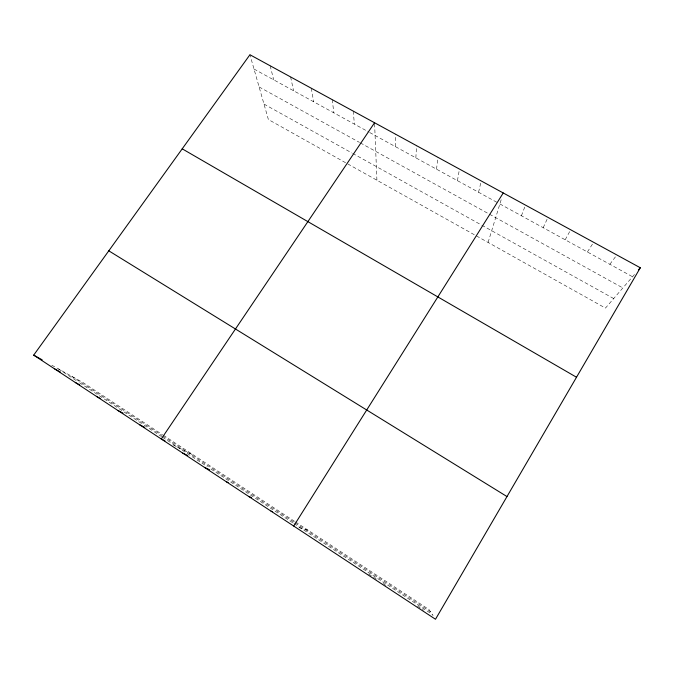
<?xml version="1.0" encoding="UTF-8"?>
<svg xmlns="http://www.w3.org/2000/svg" width="674" height="674" viewBox="0 0 674 674"><rect width="100%" height="100%" fill="white"/><g stroke="black" fill="none" stroke-linecap="round" stroke-linejoin="round"><path stroke-width="0.51" stroke-dasharray="3.37 2.53" d="M395.368 146.603L395.461 134.16M415.85 157.842L416.574 145.677M436.541 169.199L437.906 157.32M457.444 180.666L459.457 169.081M478.557 192.25L481.236 180.961M488.086 242.438L501.717 197.962M521.423 215.773L525.484 205.107M543.193 227.719L547.962 217.373M565.183 239.784L570.676 229.767M587.399 251.975L593.634 242.295M609.852 264.301L616.845 254.957M634.478 274.503L605.454 308.094L346.512 163.234M298.995 527.59L308.17 530.261M173.294 445.017L194.213 455.506M254.005 69.034L368.788 132.02M369.681 132.517L498.103 202.975M499.881 203.952L632.541 276.744M259.102 86.946L359.444 142.391M360.346 142.888L488.557 213.725M489.45 214.214L622.869 287.941M263.981 104.074L351.769 152.897M352.671 153.394L480.95 224.737M481.843 225.234L613.694 298.565M51.772 365.19L83.365 382.781L162.518 434.705M345.594 162.72L268.387 119.534L249.936 54.746M163.369 435.269L294.639 521.39M295.482 521.937L428.976 609.515L433.104 615.674M71.604 376.235L161.752 435.404M162.602 435.96L294.226 522.35M295.102 522.923L430.501 611.798M58.512 368.948L77.881 381.661M79.583 382.781L143.335 424.645M144.211 425.218L161.625 436.659M162.476 437.215L207.44 466.745M210.962 469.053L293.064 522.973M293.94 523.546L432.219 614.351M368.594 574.063L377.095 579.648M383.051 583.566L386.455 585.799M417.501 606.196L423.592 610.197M270.173 65.791L273.686 79.835M290.62 76.954L293.561 90.746M311.287 88.227L313.637 101.757M332.156 99.617L333.908 112.887M353.243 111.126L354.389 124.126M374.601 123.73L376.926 180.253"/><path stroke-width="1.01" d="M640.3 267.763L435.497 619.254L33.7 355.131L249.936 54.746L640.3 267.763L638.362 270.004M293.704 526.04L503.242 192.975M374.559 122.752L161.28 438.993L164.953 440.838M271.007 511.119L272.591 511.692M248.571 496.376L251.368 497.513M226.38 481.784L228.166 482.576M204.441 467.36L209.614 469.77M182.738 453.096L187.768 455.54M139.417 424.62L144.75 427.367M117.798 410.407L122.98 413.137M96.424 396.363L100.123 398.342M75.286 382.461L79.768 384.905M54.375 368.72L60.483 372.082M33.7 355.131L42.192 359.857M182.216 148.828L576.506 377.246M108.792 250.821L506.983 496.561"/></g></svg>
